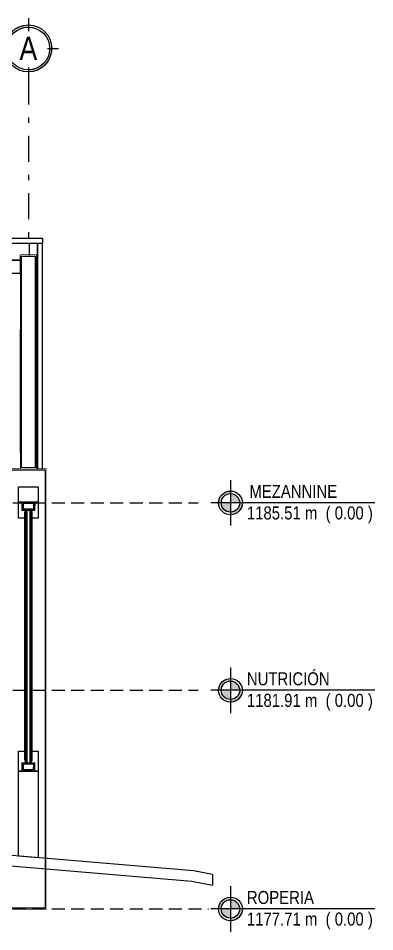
# Model space of a CAD drawing. Extents: x -133 to 84, y -2 to 88.
# Drawn here: x -53.28 to -46.44, y -0.44 to 17.11 of the extents above; entities that cross this region are included whole.
import ezdxf
from ezdxf.enums import TextEntityAlignment as Align

# ---------------------------------------------------------------- set-up
doc = ezdxf.new("R2010")
doc.units = 0
doc.header["$MEASUREMENT"] = 0
doc.set_wipeout_variables(frame=1)
for name, pattern in [('RHCG02-4502(DOS ARA)AR-FA-002-08$0$CENTER', [2, 1.25, -0.25, 0.25, -0.25]), ('RHCG02-4502(DOS ARA)AR-FA-002-08$0$DASHDOT', [1, 0.5, -0.25, 0, -0.25]), ('RHCG02-4502(DOS ARA)AR-FA-002-08$0$HIDDEN', [0.375, 0.25, -0.125])]:
    doc.linetypes.add(name, pattern=pattern)
for name, color, linetype in [('luminarias', 3, 'Continuous'), ('RHCG02-4502(DOS ARA)AR-FA-002-08$0$06', 6, 'Continuous'), ('RHCG02-4502(DOS ARA)AR-FA-002-08$0$arq-columnas wp', 1, 'Continuous'), ('RHCG02-4502(DOS ARA)AR-FA-002-08$0$arq-ejes-circulo', 1, 'Continuous'), ('RHCG02-4502(DOS ARA)AR-FA-002-08$0$arq-ejes-principales', 1, 'RHCG02-4502(DOS ARA)AR-FA-002-08$0$DASHDOT'), ('RHCG02-4502(DOS ARA)AR-FA-002-08$0$arq-fachada', 252, 'Continuous'), ('RHCG02-4502(DOS ARA)AR-FA-002-08$0$arq-niveles', 1, 'Continuous'), ('RHCG02-4502(DOS ARA)AR-FA-002-08$0$arq-simbologia', 1, 'Continuous'), ('RHCG02-4502(DOS ARA)AR-FA-002-08$0$arq-text-ejes', 2, 'Continuous'), ('RHCG02-4502(DOS ARA)AR-FA-002-08$0$arq-text-simbologia', 3, 'Continuous')]:
    doc.layers.add(name, color=color, linetype=linetype)
doc.styles.add('RHCG02-4502(DOS ARA)AR-FA-002-08$0$dape 2', font='ARIALN.TTF', dxfattribs={"height": 0.25})

# ---------------------------------------------------------------- blocks, each defined once
blk = doc.blocks.new('*U29')
at = {"linetype": 'Continuous'}
h = blk.add_hatch(color=251, dxfattribs=at)
h.paths.add_polyline_path([(0.1643, 0.326), (0.1803, 0.326, -0.414214), (0, 0.1457), (0, 0.1617, 0.414214)])
h.paths.add_polyline_path([(-0.1643, 0.326), (-0.1803, 0.326, -0.414214), (0, 0.5063), (0, 0.4903, 0.414214)])
for p, q in [((0, 0.5577), (0, 0.4724)), ((0, 0.5432), (0, 0.4579)), ((-0.1464, 0.326), (-0.2317, 0.326)), ((0.1464, 0.326), (0.2317, 0.326)), ((0, 0.1796), (0, 0.0943))]:
    blk.add_line(p, q, dxfattribs=at)
at = {"linetype": 'RHCG02-4502(DOS ARA)AR-FA-002-08$0$CENTER', "ltscale": 0.7}
blk.add_line((0, 0.1457), (0, 0.1457), dxfattribs=at)
at = {"linetype": 'Continuous'}
for radius in [0.1803, 0.1643]:
    blk.add_circle((0, 0.326), radius, dxfattribs=at)
blk = doc.blocks.new('RHCG02-4502(DOS ARA)AR-FA-002-08$0$bajante norte')
at = {"layer": 'RHCG02-4502(DOS ARA)AR-FA-002-08$0$arq-fachada', "color": 251}
for p, q in [((-0.068, 7.635), (-0.068, 2.846)), ((-0.056, 7.654), (-0.056, 2.827)), ((-0.027, 7.674), (-0.027, 2.807)), ((0.027, 7.674), (0.027, 2.807)), ((0.056, 7.654), (0.056, 2.827)), ((0.068, 7.635), (0.068, 2.846))]:
    blk.add_line(p, q, dxfattribs=at)
at = {"layer": 'RHCG02-4502(DOS ARA)AR-FA-002-08$0$arq-fachada', "color": 3}
blk.add_lwpolyline([(-0.187, 8.11), (0.187, 8.11), (0.187, 7.812), (-0.187, 7.812)], close=True, dxfattribs=at)
at = {"layer": 'RHCG02-4502(DOS ARA)AR-FA-002-08$0$arq-fachada', "color": 2}
for points in [[(-0.075, 7.508), (-0.187, 7.508), (-0.187, 7.806), (0.187, 7.806), (0.187, 7.508), (0.075, 7.508)], [(0.075, 3.031), (0.187, 3.031), (0.187, 2.646), (-0.187, 2.646), (-0.187, 3.031), (-0.075, 3.031)]]:
    blk.add_lwpolyline(points, dxfattribs=at)
blk.add_lwpolyline([(0.075, 7.604, 1), (-0.075, 7.604), (-0.075, 2.877, 1), (0.075, 2.877)], format="xyb", close=True, dxfattribs=at)
blk = doc.blocks.new('RHCG02-4502(DOS ARA)AR-FA-002-08$0$Nivel')
at = {"layer": 'RHCG02-4502(DOS ARA)AR-FA-002-08$0$arq-simbologia'}
h = blk.add_hatch(color=8, dxfattribs=at)
h.paths.add_polyline_path([(-0.177, 0, 0.414214), (0, -0.177), (0, 0)])
h.paths.add_polyline_path([(0, 0.177), (0, 0), (0.177, 0, 0.414214)])
h.paths.add_polyline_path([(-0.228, 0), (-0.177, 0, -0.414214), (0, 0.177), (0, 0.228, 0.414214)])
h.paths.add_polyline_path([(0, -0.177), (0, -0.228, 0.414214), (0.228, 0), (0.177, 0, -0.414214)])
for p, q in [((0, 0.437), (0, -0.437)), ((2.771, 0), (-0.376, 0))]:
    blk.add_line(p, q, dxfattribs=at)
for radius in [0.228, 0.177]:
    blk.add_circle((0, 0), radius, dxfattribs=at)

msp = doc.modelspace()

# ---------------------------------------------------------------- linework, layer by layer
at = {"layer": 'RHCG02-4502(DOS ARA)AR-FA-002-08$0$06'}
msp.add_lwpolyline([(-49.555, 0.659), (-49.555, 0.455)], dxfattribs=at)
at = {"layer": 'RHCG02-4502(DOS ARA)AR-FA-002-08$0$arq-columnas wp', "color": 1}
msp.add_lwpolyline([(-53.441, 0), (-52.741, 0), (-52.741, 8.45), (-52.941, 8.45), (-52.941, 12.559), (-53.241, 12.559), (-53.241, 8.45), (-53.441, 8.45)], close=True, dxfattribs=at)
at = {"layer": 'RHCG02-4502(DOS ARA)AR-FA-002-08$0$arq-ejes-principales'}
msp.add_line((-53.091, 15.95), (-53.091, 12.883), dxfattribs=at)
at = {"layer": 'RHCG02-4502(DOS ARA)AR-FA-002-08$0$arq-fachada', "color": 2}
msp.add_lwpolyline([(-84.941, 12.464), (-77.241, 12.464), (-77.241, 12.559), (-76.941, 12.559), (-76.941, 12.464), (-69.241, 12.464), (-69.241, 12.559), (-68.941, 12.559), (-68.941, 12.464), (-61.241, 12.464), (-61.241, 12.559), (-60.941, 12.559), (-60.941, 12.464), (-53.241, 12.464), (-53.241, 12.559), (-52.941, 12.559), (-52.941, 8.45), (-52.916, 8.45), (-52.916, 12.783), (-68.847, 12.783), (-68.847, 12.77), (-68.947, 12.77), (-68.947, 13.7), (-93.241, 13.7)], dxfattribs=at)
at = {"layer": 'RHCG02-4502(DOS ARA)AR-FA-002-08$0$arq-fachada', "color": 1}
for points in [[(-68.847, 12.883), (-52.816, 12.883), (-52.816, 12.783), (-68.847, 12.783)], [(-52.816, 12.783), (-52.916, 12.783), (-52.916, 8.45), (-52.816, 8.45)], [(-53.241, 11.123), (-52.941, 11.123), (-52.941, 8.758), (-53.241, 8.758)]]:
    msp.add_lwpolyline(points, close=True, dxfattribs=at)
at = {"layer": 'RHCG02-4502(DOS ARA)AR-FA-002-08$0$arq-fachada', "color": 2}
msp.add_lwpolyline([(-60.941, 12.214), (-53.241, 12.214), (-53.241, 8.45), (-53.441, 8.45), (-53.441, 8.193), (-60.741, 8.193), (-60.741, 8.45), (-60.941, 8.45)], close=True, dxfattribs=at)

# ---------------------------------------------------------------- block references
for p in [(-49.208, 7.8), (-49.208, 4.2), (-49.208, 0)]:
    msp.add_blockref('RHCG02-4502(DOS ARA)AR-FA-002-08$0$Nivel', p)
at = {"layer": 'RHCG02-4502(DOS ARA)AR-FA-002-08$0$arq-ejes-circulo', "xscale": 2.5, "yscale": 2.5, "zscale": 2.5}
msp.add_blockref('*U29', (-53.091, 15.714), dxfattribs=at)

# ---------------------------------------------------------------- texts
at = {"layer": 'RHCG02-4502(DOS ARA)AR-FA-002-08$0$arq-text-ejes', "style": 'RHCG02-4502(DOS ARA)AR-FA-002-08$0$dape 2'}
msp.add_text('A', height=0.45, dxfattribs=at).set_placement((-53.091, 16.529), align=Align.MIDDLE)
at = {"layer": 'RHCG02-4502(DOS ARA)AR-FA-002-08$0$arq-text-simbologia', "style": 'RHCG02-4502(DOS ARA)AR-FA-002-08$0$dape 2'}
for s, p in [('MEZANNINE', (-48.844, 7.896)), ('1185.51 m  ( 0.00 )', (-48.893, 7.482)), ('NUTRICIÓN', (-48.893, 4.296)), ('1181.91 m  ( 0.00 )', (-48.893, 3.882)), ('ROPERIA', (-48.893, 0.096)), ('1177.71 m  ( 0.00 )', (-48.893, -0.318))]:
    msp.add_text(s, height=0.25, dxfattribs=at).set_placement(p)

# ---------------------------------------------------------------- next in the draw order: wipeouts: each hides what was drawn before it
at = {"color": 1}
msp.add_wipeout([(-53.441, 0), (-52.741, 0), (-52.741, 8.45), (-52.941, 8.45), (-52.941, 12.559), (-53.241, 12.559), (-53.241, 8.45), (-53.441, 8.45)], dxfattribs=at).dxf.layer = 'RHCG02-4502(DOS ARA)AR-FA-002-08$0$arq-columnas wp'

# ---------------------------------------------------------------- next in the draw order: hatches: boundary and pattern name
at = {"layer": 'RHCG02-4502(DOS ARA)AR-FA-002-08$0$arq-fachada'}
h = msp.add_hatch(dxfattribs=at)
h.set_pattern_fill('_USER', color=251, scale=0.4, angle=90, style=0, pattern_type=0)
h.set_pattern_definition([(90, (-2499.06638, 935.8342), (-0.4, 2e-17), [])])
h.paths.add_polyline_path([(-68.947, 13.7), (-93.241, 13.7), (-93.241, 12.883), (-92.816, 12.883), (-92.816, 12.783), (-92.816, 12.464), (-85.241, 12.464), (-85.241, 12.559), (-84.941, 12.559), (-84.941, 12.464), (-77.241, 12.464), (-77.241, 12.559), (-76.941, 12.559), (-76.941, 12.464), (-69.241, 12.464), (-69.241, 12.559), (-68.941, 12.559), (-68.941, 12.464), (-61.241, 12.464), (-61.241, 12.559), (-60.941, 12.559), (-60.941, 12.464), (-53.241, 12.464), (-53.241, 12.559), (-52.941, 12.559), (-52.941, 8.45), (-52.916, 8.45), (-52.916, 12.783), (-68.847, 12.783), (-68.847, 12.77), (-68.947, 12.77)])
h.paths.add_polyline_path([(-85.241, 12.214), (-92.816, 12.214), (-92.816, 8.45), (-92.741, 8.45), (-92.741, 8.193), (-85.441, 8.193), (-85.441, 8.45), (-85.241, 8.45)])
h.paths.add_polyline_path([(-77.241, 12.214), (-84.941, 12.214), (-84.941, 8.45), (-84.741, 8.45), (-84.741, 8.193), (-77.441, 8.193), (-77.441, 8.45), (-77.241, 8.45)])
h.paths.add_polyline_path([(-69.241, 12.214), (-76.941, 12.214), (-76.941, 8.45), (-76.741, 8.45), (-76.741, 8.193), (-69.441, 8.193), (-69.441, 8.45), (-69.241, 8.45)])
h.paths.add_polyline_path([(-61.241, 12.214), (-68.941, 12.214), (-68.941, 8.45), (-68.741, 8.45), (-68.741, 8.193), (-61.441, 8.193), (-61.441, 8.45), (-61.241, 8.45)])
h.paths.add_polyline_path([(-62.478, 9.284, -0.775689), (-62.478, 8.284), (-66.402, 8.284, -0.775689), (-66.402, 9.284)], flags=16)
h.paths.add_polyline_path([(-53.241, 12.214), (-60.941, 12.214), (-60.941, 8.45), (-60.741, 8.45), (-60.741, 8.193), (-53.441, 8.193), (-53.441, 8.45), (-53.241, 8.45)])
h.paths.add_polyline_path([(-55.629, 9.284, -0.775689), (-55.629, 8.284), (-59.553, 8.284, -0.775689), (-59.553, 9.284)], flags=16)

# ---------------------------------------------------------------- next in the draw order: linework, layer by layer
at = {"layer": 'luminarias', "color": 6}
for p, q in [((-53.211, 7.82), (-52.969, 7.819)), ((-53.211, 7.655), (-53.211, 7.82)), ((-53.186, 7.794), (-52.994, 7.794)), ((-53.186, 7.679), (-53.186, 7.794)), ((-52.994, 7.794), (-52.995, 7.679)), ((-52.969, 7.819), (-52.97, 7.654)), ((-52.97, 7.654), (-53.211, 7.655)), ((-52.995, 7.679), (-53.186, 7.679)), ((-53.212, 2.811), (-52.97, 2.81)), ((-53.212, 2.646), (-53.212, 2.811)), ((-52.97, 2.81), (-52.971, 2.646)), ((-52.971, 2.646), (-53.212, 2.646)), ((-53.187, 2.786), (-52.995, 2.786)), ((-53.187, 2.671), (-53.187, 2.786)), ((-52.996, 2.671), (-53.187, 2.671)), ((-52.995, 2.786), (-52.996, 2.671))]:
    msp.add_line(p, q, dxfattribs=at)
at = {"layer": 'RHCG02-4502(DOS ARA)AR-FA-002-08$0$06'}
for points in [[(-49.555, 0.659), (-49.921, 0.73), (-55.921, 1.24), (-67.321, 1.62), (-82.921, 2.29), (-91.921, 2.56), (-122.921, 2.73), (-122.921, 2.53)], [(-122.921, 2.53), (-91.924, 2.36), (-82.928, 2.09), (-67.328, 1.42), (-55.932, 1.04), (-49.948, 0.532), (-49.555, 0.455)]]:
    msp.add_lwpolyline(points, dxfattribs=at)
at = {"layer": 'RHCG02-4502(DOS ARA)AR-FA-002-08$0$arq-columnas wp', "color": 4}
msp.add_lwpolyline([(-53.221, 12.539), (-52.961, 12.539), (-52.961, 8.47), (-53.221, 8.47)], close=True, dxfattribs=at)
at = {"layer": 'RHCG02-4502(DOS ARA)AR-FA-002-08$0$arq-columnas wp', "color": 6}
msp.add_lwpolyline([(-52.761, 8.43), (-53.421, 8.43), (-53.421, 0.02), (-52.761, 0.02)], close=True, dxfattribs=at)
at = {"layer": 'RHCG02-4502(DOS ARA)AR-FA-002-08$0$arq-fachada', "color": 2}
msp.add_lwpolyline([(-53.241, 12.464), (-60.941, 12.464), (-60.941, 12.214), (-53.241, 12.214)], close=True, dxfattribs=at)
at = {"layer": 'RHCG02-4502(DOS ARA)AR-FA-002-08$0$arq-fachada', "color": 3}
msp.add_lwpolyline([(-53.278, 2.644), (-52.903, 2.644), (-52.903, 0.984), (-53.278, 1.015)], close=True, dxfattribs=at)
at = {"layer": 'RHCG02-4502(DOS ARA)AR-FA-002-08$0$arq-niveles', "color": 1, "linetype": 'RHCG02-4502(DOS ARA)AR-FA-002-08$0$HIDDEN'}
for p, q in [((-114.517, 7.8), (-49.828, 7.8)), ((-114.517, 4.2), (-49.828, 4.2)), ((-114.517, 0), (-49.632, 0))]:
    msp.add_line(p, q, dxfattribs=at)

# ---------------------------------------------------------------- next in the draw order: block references
at = {"layer": 'RHCG02-4502(DOS ARA)AR-FA-002-08$0$arq-fachada', "color": 2}
msp.add_blockref('RHCG02-4502(DOS ARA)AR-FA-002-08$0$bajante norte', (-53.091, 0), dxfattribs=at)

doc.saveas('drawing.dxf')
